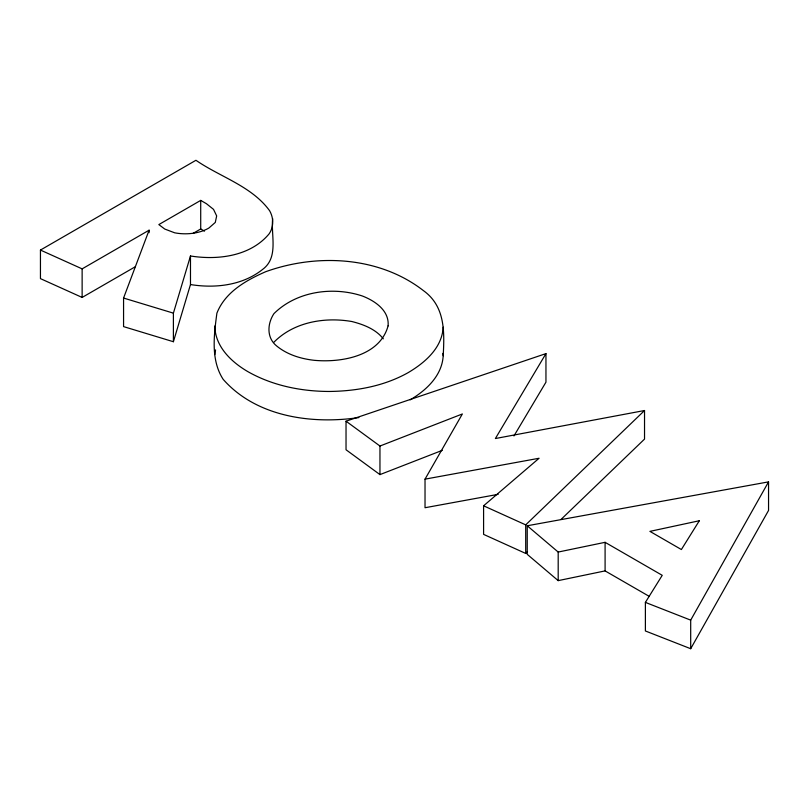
<?xml version="1.0" encoding="UTF-8"?>
<svg xmlns="http://www.w3.org/2000/svg" width="809" height="809" viewBox="0 0 809 809"><rect width="100%" height="100%" fill="white"/><g stroke="black" fill="none" stroke-linecap="round" stroke-linejoin="round"><path stroke-width="1.21" d="M40.45 250.062L195.94 160.283C220.169 177.04 251.68 186.08 269.619 210.734C273.725 217.945 273.887 226.793 269.195 233.761C250.487 256.301 217.843 260.356 190.479 255.978L173.399 313.144L173.399 341.722L123.565 326.614L123.565 298.046L149.089 230.201L82.134 268.861L40.45 250.062L40.45 278.63L82.134 297.439L135.052 266.879M358.852 417.565C311.637 424.503 256.17 416.868 223.122 379.279C210.573 359.853 214.011 334.956 216.893 313.174C225.135 292.13 245.997 280.318 265.686 271.713C316.956 253.237 379.209 256.322 423.35 290.562C445.193 306.207 444.525 331.569 443.201 355.748C442.068 375.669 426.313 390.312 410.143 399.858M214.81 354.564L215.568 349.903M443.201 327.17C442.048 348.052 424.897 362.735 408.13 372.656C384.103 386.156 356.425 391.172 329.111 391.465C301.019 391.354 272.684 385.66 248.05 371.746C231.323 362.017 215.143 346.667 214.81 325.997M173.399 341.722L190.479 284.546L190.479 255.978M527.235 525.769L558.19 552.051L605.092 542.323L662.237 575.32L645.39 602.392L645.39 630.969L690.694 648.717L690.694 620.139L768.55 481.871L527.235 525.769L527.235 554.337L558.19 580.629L605.092 570.901L649.303 596.415M690.694 648.717L768.55 510.439L768.55 481.871M498.172 494.329L425.028 507.728L425.028 479.15L462.364 413.965L379.957 446.032L346.03 421.196L545.954 353.614L545.954 382.182L513.948 435.94M545.954 353.614L495.381 438.539L644.53 410.517L644.53 439.095L561.082 519.398M425.028 479.15L539.087 458.258L483.59 505.807L483.59 534.375L525.708 553.437L525.708 524.869L644.53 410.517M525.708 553.437L527.519 551.687M273.917 342.237C293.778 321.992 324.702 316.815 351.844 321.517C363.474 324.47 375.689 329.111 383.324 338.829M200.713 200.399L158.837 224.578L164.753 229.048L174.653 232.8A32.987 19.052 0 0 0 208.924 228.007L215.295 222.424L216.66 215.912L213.525 209.369L206.406 203.686L200.713 200.399L200.713 228.967L193.199 233.316M346.03 421.196L346.03 449.764L379.957 474.61L442.351 450.32M190.479 284.546C215.154 288.57 242.579 285.435 262.632 269.407C278.872 257.383 270.803 235.49 272.663 218.652M123.565 298.046L173.399 313.144M645.39 602.392L690.694 620.139M483.59 505.807L525.708 524.869M200.713 228.967L204.515 231.162M442.847 353.402L443.201 355.748M605.092 542.323L605.092 570.901M558.19 552.051L558.19 580.629M379.957 446.032L379.957 474.61M149.089 230.201L149.089 232.689M82.134 268.861L82.134 297.439M388.087 325.885C379.836 356.193 341.327 362.816 314.165 360.308C300.736 358.781 287.246 354.666 276.658 345.969C266.505 337.838 267.253 323.802 273.917 313.659C296.468 291.25 332.732 286.194 362.321 295.983C374.901 300.817 389.493 310.585 388.087 325.885M699.33 520.743L681.38 549.533L649.92 531.371L699.33 520.743"/></g></svg>
